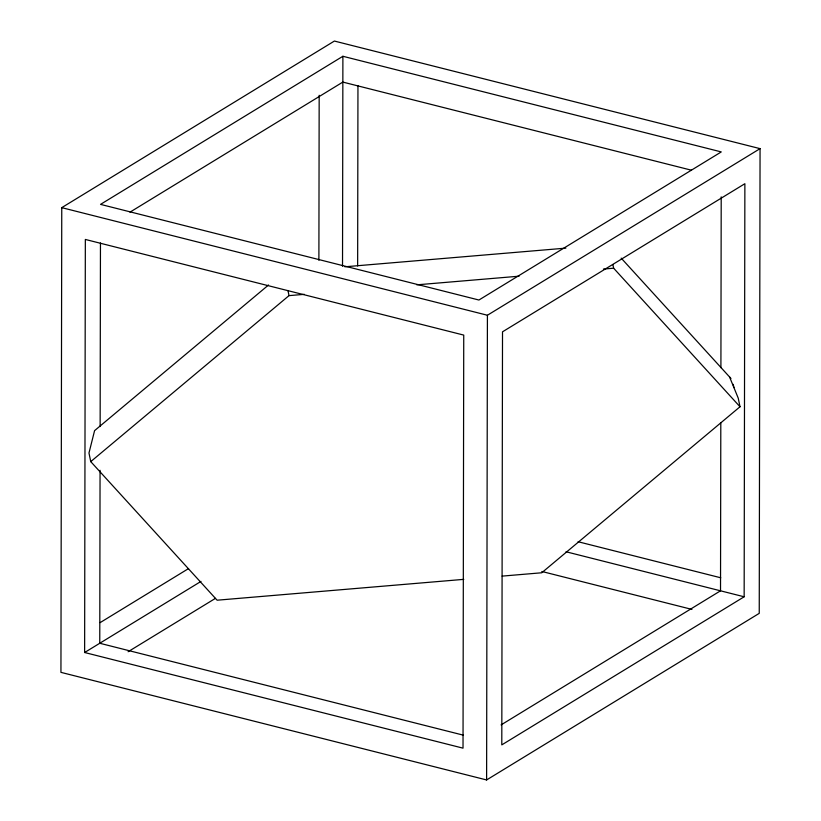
<?xml version="1.0" encoding="UTF-8"?>
<svg xmlns="http://www.w3.org/2000/svg" width="821" height="821" viewBox="0 0 821 821"><rect width="100%" height="100%" fill="white"/><g stroke="black" fill="none" stroke-linecap="round" stroke-linejoin="round"><path stroke-width="1.23" d="M61.76 207.651L60.939 672.358L486.607 779.95L759.24 613.349L760.061 148.642L334.393 41.05L61.76 207.651L487.417 315.243L760.061 148.642M84.625 652.51L85.343 239.445L463.742 335.091L463.023 748.157L84.625 652.51L200.981 581.412M100.059 470.31L99.762 643.264L463.27 735.144M100.141 426.53L100.46 242.944M318.887 260.278L319.174 95.298M342.521 266.25L342.891 56.28L721.279 151.916L478.92 300.024L100.531 204.378L342.891 56.28M357.648 265.953L357.956 85.63M486.607 779.95L487.417 315.243M720.807 422.979L720.52 590.812L501.087 724.902M720.91 367.695L721.207 196.866M744.154 596.785L744.873 183.709L502.514 331.817L501.795 744.883L744.154 596.785L566.038 551.763M268.549 284.979L94.579 430.645L88.976 453.018L90.751 461.628L217.124 600.202L463.783 579.359M90.751 461.628L289.013 295.632L304.355 294.339M729.582 376.983L738.233 398.154L740.008 406.764L541.737 572.771L502.124 576.116M129.954 212.177L342.839 82.09L691.467 170.214M100.141 622.616L188.573 568.573M128.097 651.73L215.441 598.365M344.902 266.794L565.874 248.127M416.822 284.836L519.067 276.195M603.414 269.062L613.636 268.2L740.008 406.764M578.097 541.727L720.766 577.789M541.819 571.467L691.939 609.408M621.189 258.133L730.967 378.502M733.235 384.331L733.902 387.563M612.877 264.506L613.636 268.2M287.997 290.706L289.013 295.632"/></g></svg>
